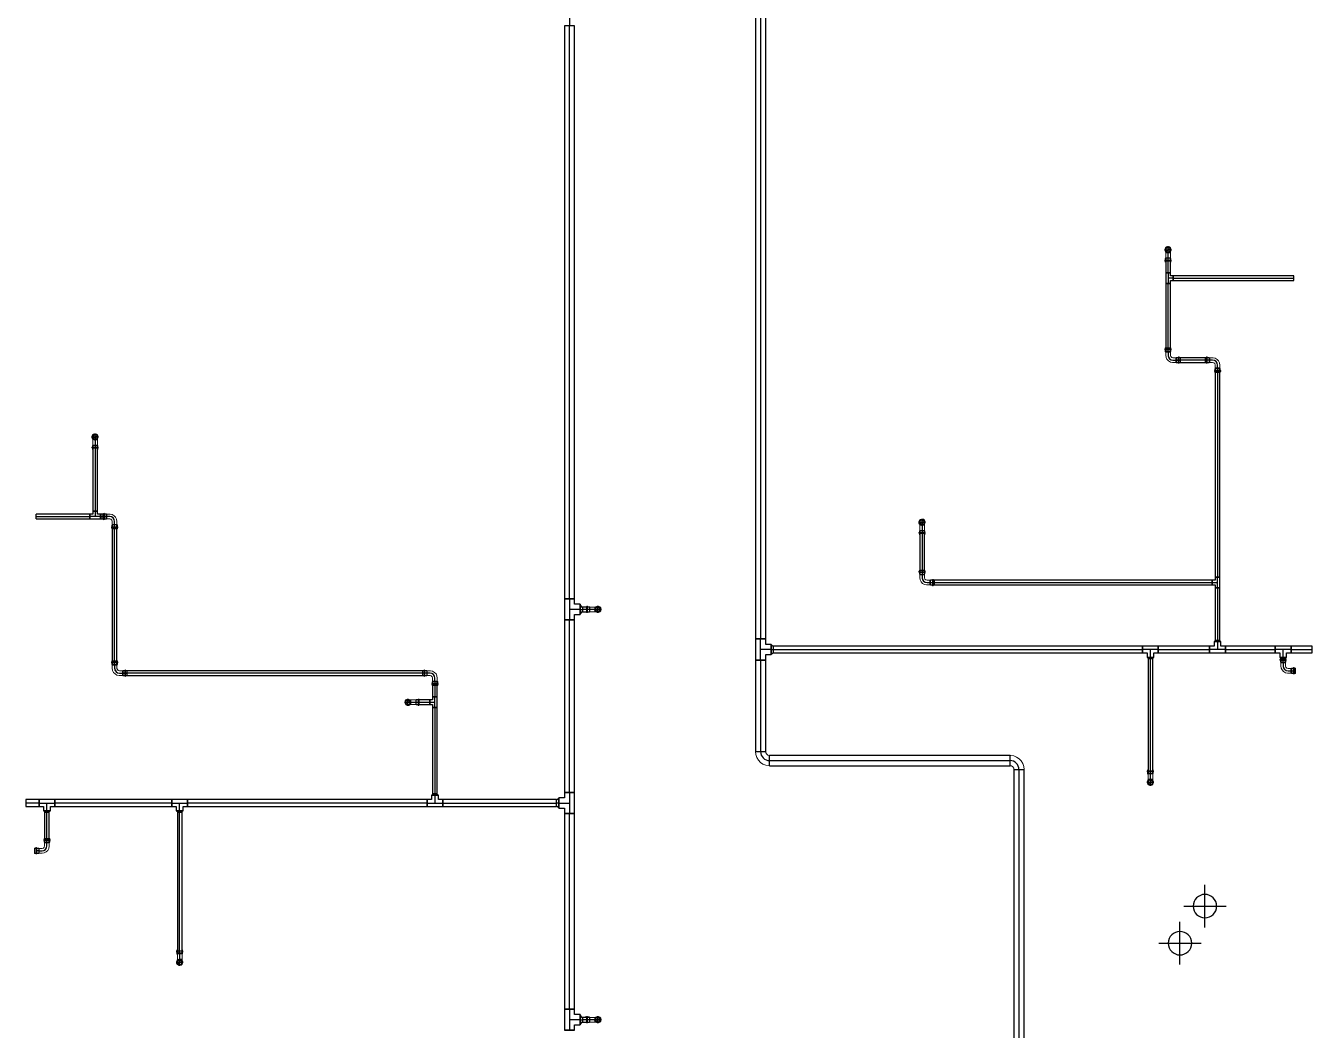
# Model space of a CAD drawing. Header units: inches. Extents: x -3326 to -5, y 8 to 1238.
# Drawn here: x -3222.6 to -2859.1, y 564.8 to 848.8 of the extents above; entities that cross this region are included whole.
import ezdxf

# ---------------------------------------------------------------- set-up
doc = ezdxf.new("R2010")
doc.units = ezdxf.units.IN
doc.header["$MEASUREMENT"] = 0
doc.layers.add('P-PIPE', color=3, linetype='Continuous', lineweight=9)
doc.layers.add('X - REF - FP', color=7, linetype='Continuous', true_color=0xb90000)

# ---------------------------------------------------------------- blocks, each defined once
blk = doc.blocks.new('Victaulic-VicPress316-Elbow 90-45deg Style P568_P571 - Standard-V1-THIRD LEVEL')
at = {"layer": 'P-PIPE'}
for p, q in [((-3.18, 0.77), (-3.52, 0.77)), ((-3.52, 0.77), (-3.52, -0.77)), ((-3.52, -0.77), (-3.52, 0.77)), ((-2.22, 0.66), (-3.52, 0.66)), ((-3.52, -0.66), (-3.52, 0.66)), ((-3.52, 0.66), (-3.52, -0.66)), ((-3.18, -0.77), (-3.18, 0.77)), ((-3.18, 0.77), (-3.18, -0.77)), ((-2.44, 0.77), (-2.89, 0.77)), ((-2.89, -0.77), (-2.89, 0.77)), ((-2.89, 0.77), (-2.89, -0.77)), ((-1.39, 0.66), (-2.33, 0.66)), ((-2.33, 0), (-2.33, 0.66)), ((-2.33, 0.66), (-2.33, 0)), ((-2.22, -0.66), (-2.22, 0.66)), ((-2.22, 0.66), (-2.22, -0.66)), ((-0.77, 3.52), (-0.77, 3.18)), ((0.77, 3.52), (-0.77, 3.52)), ((-0.77, 3.52), (0.77, 3.52)), ((-0.77, 3.18), (0.77, 3.18)), ((0.77, 3.18), (-0.77, 3.18)), ((-0.77, 2.89), (-0.77, 2.44)), ((-0.77, 2.89), (0.77, 2.89)), ((0.77, 2.89), (-0.77, 2.89)), ((-0.66, 3.52), (-0.66, 2.22)), ((-0.66, 3.52), (0.66, 3.52)), ((0.66, 3.52), (-0.66, 3.52)), ((-0.66, 2.33), (-0.66, 1.39)), ((0, 2.33), (-0.66, 2.33)), ((-0.66, 2.33), (0, 2.33)), ((-0.66, 2.22), (0.66, 2.22)), ((0.66, 2.22), (-0.66, 2.22)), ((0, 2.33), (0.66, 2.33)), ((0.66, 2.33), (0, 2.33)), ((0, 1.39), (0, 2.33)), ((0.66, 2.22), (0.66, 3.52)), ((0.66, 1.39), (0.66, 2.33)), ((0.77, 3.18), (0.77, 3.52)), ((0.77, 2.44), (0.77, 2.89)), ((-3.52, -0.66), (-2.22, -0.66)), ((-3.52, -0.77), (-3.18, -0.77)), ((-2.89, -0.77), (-2.44, -0.77)), ((-2.33, 0), (-2.33, -0.66)), ((-2.33, -0.66), (-2.33, 0)), ((-1.39, 0), (-2.33, 0)), ((-2.33, -0.66), (-1.39, -0.66))]:
    blk.add_line(p, q, dxfattribs=at)
at = {"layer": 'P-PIPE', "flags": 128}
for points in [[(-3.18, 0.77), (-3.11, 0.89), (-2.98, 0.9), (-2.89, 0.79), (-2.89, 0.77)], [(-3.18, 0.77), (-3.18, 0.67), (-3.18, 0.42), (-3.18, 0.07), (-3.18, -0.3), (-3.18, -0.6), (-3.18, -0.75), (-3.18, -0.77)], [(-3.18, -0.77), (-3.18, -0.67), (-3.18, -0.42), (-3.18, -0.07), (-3.18, 0.3), (-3.18, 0.6), (-3.18, 0.75), (-3.18, 0.77)], [(-2.89, -0.77), (-2.89, -0.67), (-2.89, -0.42), (-2.89, -0.07), (-2.89, 0.3), (-2.89, 0.6), (-2.89, 0.75), (-2.89, 0.77)], [(-2.89, 0.77), (-2.89, 0.67), (-2.89, 0.42), (-2.89, 0.07), (-2.89, -0.3), (-2.89, -0.6), (-2.89, -0.75), (-2.89, -0.77)], [(-2.44, 0.77), (-2.24, 0.68), (-2.22, 0.66)], [(-0.66, 1.39), (-0.75, 1.04), (-1, 0.77), (-1.35, 0.66), (-1.39, 0.66)], [(-1.39, -0.66), (-0.78, -0.56), (-0.23, -0.29), (0.22, 0.13), (0.53, 0.67), (0.65, 1.27), (0.66, 1.39)], [(-0.77, 2.89), (-0.89, 2.96), (-0.9, 3.1), (-0.79, 3.18), (-0.77, 3.18)], [(0.77, 3.18), (0.67, 3.18), (0.42, 3.18), (0.07, 3.18), (-0.3, 3.18), (-0.6, 3.18), (-0.75, 3.18), (-0.77, 3.18)], [(-0.77, 3.18), (-0.67, 3.18), (-0.42, 3.18), (-0.07, 3.18), (0.3, 3.18), (0.6, 3.18), (0.75, 3.18), (0.77, 3.18)], [(-0.77, 2.89), (-0.67, 2.89), (-0.42, 2.89), (-0.07, 2.89), (0.3, 2.89), (0.6, 2.89), (0.75, 2.89), (0.77, 2.89)], [(0.77, 2.89), (0.67, 2.89), (0.42, 2.89), (0.07, 2.89), (-0.3, 2.89), (-0.6, 2.89), (-0.75, 2.89), (-0.77, 2.89)], [(-0.66, 2.22), (-0.77, 2.41), (-0.77, 2.44)], [(0.77, 2.44), (0.68, 2.24), (0.66, 2.22)], [(0.77, 3.18), (0.89, 3.11), (0.9, 2.98), (0.79, 2.89), (0.77, 2.89)], [(-2.89, -0.77), (-2.96, -0.89), (-3.1, -0.9), (-3.18, -0.79), (-3.18, -0.77)], [(-2.22, -0.66), (-2.41, -0.77), (-2.44, -0.77)]]:
    blk.add_lwpolyline(points, dxfattribs=at)
at = {"layer": 'P-PIPE'}
blk.add_arc((-1.39, 1.39), 1.39, 270, 0, dxfattribs=at)
blk = doc.blocks.new('Victaulic-VicPress316-Elbow 90-45deg Style P568_P571 - Standard-523083-THIRD LEVEL')
at = {"layer": 'P-PIPE'}
for p, q in [((-3178.39, 1232.42), (-3178.39, 1231.96)), ((-3178.28, 1233.46), (-3178.28, 1232.52)), ((-3178.28, 1232.63), (-3178.28, 1231.33)), ((-3178.28, 1232.52), (-3177.63, 1232.52)), ((-3177.63, 1232.52), (-3178.28, 1232.52)), ((-3177.63, 1234.85), (-3177.63, 1234.85)), ((-3177.63, 1233.46), (-3177.63, 1234.85)), ((-3177.63, 1233.46), (-3177.63, 1232.52)), ((-3177.63, 1232.63), (-3177.63, 1232.63)), ((-3177.63, 1232.63), (-3177.63, 1232.63)), ((-3177.63, 1232.52), (-3176.97, 1232.52)), ((-3176.97, 1232.52), (-3177.63, 1232.52)), ((-3176.97, 1232.52), (-3176.97, 1233.46)), ((-3176.97, 1231.33), (-3176.97, 1232.63)), ((-3176.86, 1231.96), (-3176.86, 1232.42)), ((-3178.39, 1231.67), (-3178.39, 1231.33)), ((-3177.63, 1231.96), (-3177.63, 1231.96)), ((-3177.63, 1231.96), (-3177.63, 1231.96)), ((-3177.63, 1231.67), (-3177.63, 1231.67)), ((-3177.63, 1231.67), (-3177.63, 1231.67)), ((-3177.63, 1231.33), (-3177.63, 1231.33)), ((-3177.63, 1231.33), (-3177.63, 1231.33)), ((-3177.63, 1231.33), (-3177.63, 1231.33)), ((-3177.63, 1231.33), (-3177.63, 1231.33)), ((-3176.86, 1231.33), (-3176.86, 1231.67))]:
    blk.add_line(p, q, dxfattribs=at)
at = {"layer": 'P-PIPE', "flags": 128}
for points in [[(-3177.63, 1235.77), (-3178.02, 1235.67), (-3178.34, 1235.42), (-3178.52, 1235.05), (-3178.51, 1234.64), (-3178.32, 1234.27), (-3178, 1234.02), (-3177.63, 1233.94)], [(-3177.63, 1235.62), (-3177.99, 1235.53), (-3178.27, 1235.28), (-3178.39, 1234.92), (-3178.33, 1234.55), (-3178.1, 1234.25), (-3177.76, 1234.1), (-3177.63, 1234.09)], [(-3178.39, 1232.42), (-3178.3, 1232.62), (-3178.28, 1232.63)], [(-3178.28, 1234.85), (-3178.28, 1234.76), (-3178.28, 1234.5), (-3178.28, 1234.09), (-3178.28, 1233.61), (-3178.28, 1233.46)], [(-3177.63, 1233.94), (-3177.23, 1234.04), (-3176.91, 1234.29), (-3176.73, 1234.66), (-3176.74, 1235.07), (-3176.93, 1235.44), (-3177.25, 1235.69), (-3177.63, 1235.77)], [(-3177.63, 1234.09), (-3177.26, 1234.18), (-3176.98, 1234.43), (-3176.86, 1234.79), (-3176.92, 1235.16), (-3177.15, 1235.46), (-3177.49, 1235.61), (-3177.63, 1235.62)], [(-3176.97, 1233.46), (-3176.97, 1233.96), (-3176.97, 1234.39), (-3176.97, 1234.7), (-3176.97, 1234.85), (-3176.97, 1234.85)], [(-3176.97, 1232.63), (-3176.86, 1232.44), (-3176.86, 1232.42)], [(-3178.39, 1231.67), (-3178.51, 1231.74), (-3178.52, 1231.88), (-3178.41, 1231.96), (-3178.39, 1231.96)], [(-3178.39, 1231.96), (-3178.3, 1231.96), (-3178.05, 1231.96), (-3177.69, 1231.96), (-3177.63, 1231.96)], [(-3177.63, 1231.96), (-3177.99, 1231.96), (-3178.27, 1231.96), (-3178.39, 1231.96), (-3178.39, 1231.96)], [(-3178.39, 1231.67), (-3178.3, 1231.67), (-3178.05, 1231.67), (-3177.69, 1231.67), (-3177.63, 1231.67)], [(-3177.63, 1231.67), (-3177.99, 1231.67), (-3178.27, 1231.67), (-3178.39, 1231.67), (-3178.39, 1231.67)], [(-3176.86, 1231.96), (-3176.95, 1231.96), (-3177.2, 1231.96), (-3177.56, 1231.96), (-3177.63, 1231.96)], [(-3177.63, 1231.96), (-3177.26, 1231.96), (-3176.98, 1231.96), (-3176.86, 1231.96), (-3176.86, 1231.96)], [(-3176.86, 1231.67), (-3176.95, 1231.67), (-3177.2, 1231.67), (-3177.56, 1231.67), (-3177.63, 1231.67)], [(-3177.63, 1231.67), (-3177.26, 1231.67), (-3176.98, 1231.67), (-3176.86, 1231.67), (-3176.86, 1231.67)], [(-3176.86, 1231.96), (-3176.74, 1231.9), (-3176.73, 1231.76), (-3176.84, 1231.67), (-3176.86, 1231.67)]]:
    blk.add_lwpolyline(points, dxfattribs=at)
at = {"layer": 'P-PIPE'}
for radius, start, end in [(0.766, 90, 270), (0.766, 90, 270), (0.766, 90, 270), (0.658, 90, 270), (0.657, 90, 270), (0.658, 90, 180), (0.658, 180, 270), (0.767, 270, 90), (0.767, 270, 90), (0.767, 270, 90), (0.658, 270, 90), (0.658, 270, 90), (0.658, 0, 90), (0.658, 270, 0)]:
    blk.add_arc((-3177.63, 1234.85), radius, start, end, dxfattribs=at)
blk = doc.blocks.new('Victaulic-VicPress316-Elbow 90-45deg Style P568_P571 - Standard-V2-THIRD LEVEL')
at = {"layer": 'P-PIPE'}
for p, q in [((-3203.7, 731.1), (-3203.7, 730.16)), ((-3203.05, 732.49), (-3203.05, 732.49)), ((-3203.05, 732.49), (-3203.05, 731.1)), ((-3203.05, 731.1), (-3203.05, 730.16)), ((-3202.39, 730.16), (-3202.39, 731.1)), ((-3203.81, 730.05), (-3203.81, 729.6)), ((-3203.81, 729.31), (-3203.81, 728.97)), ((-3203.7, 730.27), (-3203.7, 728.97)), ((-3203.05, 730.16), (-3203.7, 730.16)), ((-3203.7, 730.16), (-3203.05, 730.16)), ((-3203.05, 730.27), (-3203.05, 730.27)), ((-3203.05, 730.27), (-3203.05, 730.27)), ((-3202.39, 730.16), (-3203.05, 730.16)), ((-3203.05, 730.16), (-3202.39, 730.16)), ((-3203.05, 729.6), (-3203.05, 729.6)), ((-3203.05, 729.6), (-3203.05, 729.6)), ((-3203.05, 729.31), (-3203.05, 729.31)), ((-3203.05, 729.31), (-3203.05, 729.31)), ((-3203.05, 728.97), (-3203.05, 728.97)), ((-3203.05, 728.97), (-3203.05, 728.97)), ((-3203.05, 728.97), (-3203.05, 728.97)), ((-3203.05, 728.97), (-3203.05, 728.97)), ((-3202.39, 728.97), (-3202.39, 730.27)), ((-3202.28, 729.6), (-3202.28, 730.05)), ((-3202.28, 728.97), (-3202.28, 729.31))]:
    blk.add_line(p, q, dxfattribs=at)
at = {"layer": 'P-PIPE', "flags": 128}
for points in [[(-3203.05, 733.4), (-3203.45, 733.31), (-3203.76, 733.05), (-3203.94, 732.68), (-3203.93, 732.27), (-3203.75, 731.91), (-3203.42, 731.66), (-3203.05, 731.58)], [(-3203.05, 733.26), (-3203.41, 733.16), (-3203.69, 732.91), (-3203.81, 732.56), (-3203.75, 732.19), (-3203.52, 731.89), (-3203.18, 731.74), (-3203.05, 731.72)], [(-3203.7, 732.49), (-3203.7, 732.4), (-3203.7, 732.13), (-3203.7, 731.73), (-3203.7, 731.24), (-3203.7, 731.1)], [(-3203.05, 731.58), (-3202.65, 731.67), (-3202.33, 731.93), (-3202.15, 732.3), (-3202.16, 732.71), (-3202.35, 733.07), (-3202.67, 733.32), (-3203.05, 733.4)], [(-3203.05, 731.72), (-3202.68, 731.82), (-3202.41, 732.07), (-3202.28, 732.42), (-3202.34, 732.79), (-3202.57, 733.09), (-3202.91, 733.24), (-3203.05, 733.26)], [(-3202.39, 731.1), (-3202.39, 731.6), (-3202.39, 732.03), (-3202.39, 732.34), (-3202.39, 732.48), (-3202.39, 732.49)], [(-3203.81, 729.31), (-3203.93, 729.38), (-3203.94, 729.51), (-3203.83, 729.6), (-3203.81, 729.6)], [(-3203.81, 730.05), (-3203.72, 730.25), (-3203.7, 730.27)], [(-3203.81, 729.6), (-3203.72, 729.6), (-3203.47, 729.6), (-3203.11, 729.6), (-3203.05, 729.6)], [(-3203.05, 729.6), (-3203.41, 729.6), (-3203.69, 729.6), (-3203.81, 729.6), (-3203.81, 729.6)], [(-3203.81, 729.31), (-3203.72, 729.31), (-3203.47, 729.31), (-3203.11, 729.31), (-3203.05, 729.31)], [(-3203.05, 729.31), (-3203.41, 729.31), (-3203.69, 729.31), (-3203.81, 729.31), (-3203.81, 729.31)], [(-3202.28, 729.6), (-3202.37, 729.6), (-3202.62, 729.6), (-3202.98, 729.6), (-3203.05, 729.6)], [(-3203.05, 729.6), (-3202.68, 729.6), (-3202.41, 729.6), (-3202.28, 729.6), (-3202.28, 729.6)], [(-3202.28, 729.31), (-3202.37, 729.31), (-3202.62, 729.31), (-3202.98, 729.31), (-3203.05, 729.31)], [(-3203.05, 729.31), (-3202.68, 729.31), (-3202.41, 729.31), (-3202.28, 729.31), (-3202.28, 729.31)], [(-3202.39, 730.27), (-3202.28, 730.08), (-3202.28, 730.05)], [(-3202.28, 729.6), (-3202.16, 729.53), (-3202.15, 729.39), (-3202.26, 729.31), (-3202.28, 729.31)]]:
    blk.add_lwpolyline(points, dxfattribs=at)
at = {"layer": 'P-PIPE'}
for radius, start, end in [(0.767, 90, 270), (0.767, 90, 270), (0.767, 90, 270), (0.658, 90, 270), (0.658, 90, 270), (0.658, 90, 180), (0.658, 180, 270), (0.766, 270, 90), (0.766, 270, 90), (0.766, 270, 90), (0.658, 270, 90), (0.657, 270, 90), (0.658, 0, 90), (0.658, 270, 0)]:
    blk.add_arc((-3203.05, 732.49), radius, start, end, dxfattribs=at)
blk = doc.blocks.new('Elbow - Welded - Generic - Standard-1127339-THIRD LEVEL')
at = {"layer": 'P-PIPE'}
for p, q in [((-2.52, -1.44), (-2.52, 1.44)), ((-2.52, 1.44), (-2.52, -1.44)), ((1.44, 2.52), (-1.44, 2.52)), ((-1.44, 2.52), (1.44, 2.52))]:
    blk.add_line(p, q, dxfattribs=at)
at = {"layer": 'P-PIPE', "flags": 128}
for points in [[(-1.44, 2.52), (-1.53, 2.08), (-1.79, 1.72), (-2.18, 1.49), (-2.52, 1.44)], [(-2.52, -1.44), (-1.67, -1.34), (-0.85, -1.07), (-0.12, -0.62), (0.51, -0.03), (0.99, 0.68), (1.3, 1.48), (1.43, 2.33), (1.44, 2.52)]]:
    blk.add_lwpolyline(points, dxfattribs=at)

msp = doc.modelspace()

# ---------------------------------------------------------------- linework, layer by layer
at = {"layer": 'X - REF - FP'}
for p, q in [((-3016.44, 1028.01), (-3016.44, 675.38)), ((-3015, 1028.01), (-3015, 675.38)), ((-3015, 1028.01), (-3015, 675.38)), ((-3013.56, 675.38), (-3013.56, 1028.01)), ((-3069, 854.73), (-3069, 848.75)), ((-3070.43, 848.75), (-3070.43, 686.73)), ((-3067.56, 848.75), (-3070.43, 848.75)), ((-3069, 686.73), (-3069, 848.75)), ((-3069, 686.73), (-3069, 848.75)), ((-3067.56, 686.73), (-3067.56, 848.75)), ((-2900.88, 785.39), (-2898.88, 785.39)), ((-2899.88, 784.39), (-2899.88, 786.39)), ((-2899.88, 783.99), (-2899.88, 785.39)), ((-2900.54, 783.06), (-2900.54, 778.88)), ((-2899.22, 783.06), (-2900.54, 783.06)), ((-2899.88, 783.06), (-2899.88, 783.99)), ((-2899.88, 778.88), (-2899.88, 783.06)), ((-2899.88, 778.88), (-2899.88, 783.06)), ((-2899.22, 778.88), (-2899.22, 783.06)), ((-2899.22, 778.88), (-2900.54, 778.88)), ((-2900.54, 778.88), (-2900.54, 775.89)), ((-2899.22, 778.88), (-2900.54, 778.88)), ((-2900.54, 778.88), (-2899.22, 778.88)), ((-2899.88, 778.88), (-2899.88, 775.89)), ((-2899.22, 778.04), (-2899.22, 778.88)), ((-2898.38, 778.04), (-2899.22, 778.04)), ((-2864.36, 778.04), (-2898.38, 778.04)), ((-2898.38, 776.73), (-2898.38, 778.04)), ((-2898.38, 778.04), (-2898.38, 776.73)), ((-2898.38, 776.73), (-2898.38, 778.04)), ((-2864.36, 776.73), (-2864.36, 778.04)), ((-2899.22, 775.89), (-2900.54, 775.89)), ((-2900.54, 775.89), (-2899.22, 775.89)), ((-2900.54, 775.89), (-2900.54, 756.54)), ((-2899.22, 775.89), (-2900.54, 775.89)), ((-2898.38, 777.38), (-2899.88, 777.38)), ((-2899.88, 756.54), (-2899.88, 775.89)), ((-2899.88, 756.54), (-2899.88, 775.89)), ((-2899.22, 775.89), (-2899.22, 776.73)), ((-2899.22, 776.73), (-2898.38, 776.73)), ((-2899.22, 756.54), (-2899.22, 775.89)), ((-2898.38, 777.38), (-2864.36, 777.38)), ((-2898.38, 777.38), (-2864.36, 777.38)), ((-2898.38, 776.73), (-2864.36, 776.73)), ((-2899.22, 756.54), (-2900.54, 756.54)), ((-2899.88, 756.54), (-2899.88, 755.6)), ((-2898.49, 754.21), (-2897.55, 754.21)), ((-2898.49, 754.21), (-2896.36, 754.21)), ((-2888.21, 754.87), (-2897.55, 754.87)), ((-2897.55, 754.87), (-2897.55, 753.55)), ((-2888.21, 754.21), (-2897.55, 754.21)), ((-2888.21, 754.21), (-2897.55, 754.21)), ((-2897.55, 753.55), (-2888.21, 753.55)), ((-2887.27, 754.21), (-2889.4, 754.21)), ((-2888.21, 754.87), (-2888.21, 753.55)), ((-2887.27, 754.21), (-2888.21, 754.21)), ((-2885.88, 751.88), (-2885.88, 752.82)), ((-2886.54, 751.88), (-2886.54, 692.82)), ((-2886.54, 751.88), (-2885.22, 751.88)), ((-2885.88, 751.88), (-2885.88, 692.82)), ((-2885.88, 751.88), (-2885.88, 692.82)), ((-2885.22, 692.82), (-2885.22, 751.88)), ((-3204.05, 732.49), (-3202.05, 732.49)), ((-3203.05, 731.49), (-3203.05, 733.49)), ((-3203.05, 732.49), (-3203.05, 731.1)), ((-3203.05, 731.1), (-3203.05, 730.16)), ((-3203.05, 731.1), (-3203.05, 728.97)), ((-3203.7, 730.16), (-3203.7, 711.5)), ((-3203.7, 730.16), (-3202.39, 730.16)), ((-3203.05, 730.16), (-3203.05, 711.5)), ((-3203.05, 730.16), (-3203.05, 711.5)), ((-3202.39, 711.5), (-3202.39, 730.16)), ((-3204.54, 710.66), (-3219.64, 710.66)), ((-3219.64, 709.34), (-3219.64, 710.66)), ((-3219.64, 710), (-3204.54, 710)), ((-3219.64, 710), (-3204.54, 710)), ((-3219.64, 709.34), (-3204.54, 709.34)), ((-3203.7, 710.66), (-3204.54, 710.66)), ((-3204.54, 710.66), (-3204.54, 709.34)), ((-3204.54, 709.34), (-3204.54, 710.66)), ((-3204.54, 709.34), (-3204.54, 710.66)), ((-3201.55, 710), (-3204.54, 710)), ((-3204.54, 709.34), (-3201.55, 709.34)), ((-3203.7, 711.5), (-3202.39, 711.5)), ((-3203.7, 711.5), (-3203.7, 710.66)), ((-3202.39, 711.5), (-3203.7, 711.5)), ((-3203.7, 711.5), (-3202.39, 711.5)), ((-3203.05, 711.5), (-3203.05, 710)), ((-3202.39, 710.66), (-3202.39, 711.5)), ((-3201.55, 710.66), (-3202.39, 710.66)), ((-3201.55, 710.66), (-3201.55, 709.34)), ((-3201.55, 709.34), (-3201.55, 710.66)), ((-3199.85, 710.66), (-3201.55, 710.66)), ((-3201.55, 709.34), (-3201.55, 710.66)), ((-3201.55, 710), (-3199.85, 710)), ((-3201.55, 710), (-3199.85, 710)), ((-3201.55, 709.34), (-3199.85, 709.34)), ((-3198.91, 710), (-3201.04, 710)), ((-3199.85, 709.34), (-3199.85, 710.66)), ((-3198.91, 710), (-3199.85, 710)), ((-2969.36, 707.38), (-2969.36, 709.38)), ((-3198.18, 707.67), (-3198.18, 668.04)), ((-3196.86, 707.67), (-3198.18, 707.67)), ((-3197.52, 707.67), (-3197.52, 708.61)), ((-3197.52, 668.04), (-3197.52, 707.67)), ((-3197.52, 668.04), (-3197.52, 707.67)), ((-3196.86, 668.04), (-3196.86, 707.67)), ((-2970.36, 708.38), (-2968.36, 708.38)), ((-2970.02, 706.06), (-2970.02, 693.65)), ((-2970.02, 706.06), (-2968.71, 706.06)), ((-2969.36, 708.38), (-2969.36, 706.99)), ((-2969.36, 706.99), (-2969.36, 706.06)), ((-2969.36, 706.99), (-2969.36, 704.86)), ((-2969.36, 706.06), (-2969.36, 693.65)), ((-2969.36, 706.06), (-2969.36, 693.65)), ((-2968.71, 693.65), (-2968.71, 706.06)), ((-2970.02, 693.65), (-2968.71, 693.65)), ((-2969.36, 693.65), (-2969.36, 692.71)), ((-2967.97, 691.32), (-2967.03, 691.32)), ((-2967.97, 691.32), (-2965.84, 691.32)), ((-2887.38, 691.98), (-2967.03, 691.98)), ((-2967.03, 690.66), (-2967.03, 691.98)), ((-2967.03, 691.32), (-2887.38, 691.32)), ((-2967.03, 691.32), (-2887.38, 691.32)), ((-2887.38, 690.66), (-2887.38, 691.98)), ((-2886.54, 691.98), (-2887.38, 691.98)), ((-2887.38, 690.66), (-2887.38, 691.98)), ((-2887.38, 691.98), (-2887.38, 690.66)), ((-2887.38, 691.32), (-2885.88, 691.32)), ((-2886.54, 692.82), (-2886.54, 691.98)), ((-2886.54, 692.82), (-2885.22, 692.82)), ((-2885.22, 692.82), (-2886.54, 692.82)), ((-2886.54, 692.82), (-2885.22, 692.82)), ((-2885.88, 689.82), (-2885.88, 692.82)), ((-2885.22, 689.82), (-2885.22, 692.82)), ((-2967.03, 690.66), (-2887.38, 690.66)), ((-2887.38, 690.66), (-2886.54, 690.66)), ((-2886.54, 690.66), (-2886.54, 689.82)), ((-2886.54, 689.82), (-2886.54, 675.04)), ((-2886.54, 689.82), (-2885.22, 689.82)), ((-2886.54, 689.82), (-2885.22, 689.82)), ((-2885.22, 689.82), (-2886.54, 689.82)), ((-2885.88, 689.82), (-2885.88, 675.04)), ((-2885.88, 689.82), (-2885.88, 675.04)), ((-2885.22, 675.04), (-2885.22, 689.82)), ((-3067.56, 686.73), (-3070.43, 686.73)), ((-3070.43, 686.73), (-3070.43, 680.75)), ((-3067.56, 686.73), (-3070.43, 686.73)), ((-3070.43, 686.73), (-3067.56, 686.73)), ((-3069, 686.73), (-3069, 680.75)), ((-3066.01, 683.74), (-3069, 683.74)), ((-3067.56, 685.18), (-3067.56, 686.73)), ((-3066.01, 685.18), (-3067.56, 685.18)), ((-3066.01, 685.18), (-3066.01, 682.31)), ((-3066.01, 682.31), (-3066.01, 685.18)), ((-3065.35, 684.31), (-3066.01, 685.06)), ((-3066.01, 683.74), (-3065.35, 683.74)), ((-3063.33, 684.4), (-3065.35, 684.4)), ((-3065.35, 684.4), (-3065.35, 683.09)), ((-3063.33, 683.74), (-3065.35, 683.74)), ((-3063.33, 683.74), (-3065.35, 683.74)), ((-3062.39, 683.74), (-3064.52, 683.74)), ((-3063.33, 684.4), (-3063.33, 683.09)), ((-3062.39, 683.74), (-3063.33, 683.74)), ((-3061, 683.74), (-3062.39, 683.74)), ((-3062, 683.74), (-3060, 683.74)), ((-3061, 682.74), (-3061, 684.74)), ((-3067.56, 680.75), (-3070.43, 680.75)), ((-3070.43, 680.75), (-3067.56, 680.75)), ((-3070.43, 680.75), (-3070.43, 631.99)), ((-3067.56, 680.75), (-3070.43, 680.75)), ((-3069, 631.99), (-3069, 680.75)), ((-3069, 631.99), (-3069, 680.75)), ((-3067.56, 680.75), (-3067.56, 682.31)), ((-3067.56, 682.31), (-3066.01, 682.31)), ((-3067.56, 631.99), (-3067.56, 680.75)), ((-3066.01, 682.43), (-3065.35, 683.18)), ((-3065.35, 683.09), (-3063.33, 683.09)), ((-3016.44, 675.38), (-3016.44, 669.39)), ((-3013.56, 675.38), (-3016.44, 675.38)), ((-3016.44, 675.38), (-3013.56, 675.38)), ((-3016.44, 675.38), (-3013.56, 675.38)), ((-3015, 669.39), (-3015, 675.38)), ((-3013.56, 673.82), (-3013.56, 675.38)), ((-3012.01, 673.82), (-3013.56, 673.82)), ((-3012.01, 670.95), (-3012.01, 673.82)), ((-3012.01, 673.82), (-3012.01, 670.95)), ((-3011.35, 673.2), (-3012.01, 673.7)), ((-2907.11, 673.33), (-3011.35, 673.33)), ((-3011.35, 671.43), (-3011.35, 673.33)), ((-2902.62, 673.34), (-2907.11, 673.34)), ((-2907.11, 671.43), (-2907.11, 673.34)), ((-2907.11, 673.34), (-2907.11, 671.43)), ((-2907.11, 671.43), (-2907.11, 673.33)), ((-2902.62, 671.43), (-2902.62, 673.34)), ((-2902.62, 673.34), (-2902.62, 671.43)), ((-2888.12, 673.33), (-2902.62, 673.33)), ((-2902.62, 671.43), (-2902.62, 673.33)), ((-2886.83, 673.34), (-2888.12, 673.34)), ((-2888.12, 673.34), (-2888.12, 671.43)), ((-2888.12, 671.43), (-2888.12, 673.34)), ((-2888.12, 671.43), (-2888.12, 673.33)), ((-2886.83, 674.63), (-2886.83, 673.34)), ((-2884.93, 674.63), (-2886.83, 674.63)), ((-2886.83, 674.63), (-2884.93, 674.63)), ((-2886.44, 675.04), (-2886.69, 674.63)), ((-2886.54, 675.04), (-2885.22, 675.04)), ((-2885.88, 674.63), (-2885.88, 675.04)), ((-2885.88, 674.63), (-2885.88, 672.38)), ((-2885.07, 674.63), (-2885.32, 675.04)), ((-2884.93, 673.34), (-2884.93, 674.63)), ((-2883.64, 673.34), (-2884.93, 673.34)), ((-2869.61, 673.33), (-2883.64, 673.33)), ((-2883.64, 671.43), (-2883.64, 673.33)), ((-2883.64, 673.34), (-2883.64, 671.43)), ((-2883.64, 671.43), (-2883.64, 673.34)), ((-2865.12, 673.34), (-2869.61, 673.34)), ((-2869.61, 671.43), (-2869.61, 673.34)), ((-2869.61, 673.34), (-2869.61, 671.43)), ((-2869.61, 671.43), (-2869.61, 673.33)), ((-2865.12, 671.43), (-2865.12, 673.34)), ((-2865.12, 673.34), (-2865.12, 671.43)), ((-2859.12, 673.33), (-2865.12, 673.33)), ((-2865.12, 671.43), (-2865.12, 673.33)), ((-2859.12, 671.43), (-2859.12, 673.33)), ((-3013.56, 669.39), (-3016.44, 669.39)), ((-3016.44, 669.39), (-3013.56, 669.39)), ((-3016.44, 669.39), (-3016.44, 643.52)), ((-3016.44, 669.39), (-3013.56, 669.39)), ((-3012.01, 672.38), (-3015, 672.38)), ((-3015, 669.39), (-3015, 643.52)), ((-3015, 669.39), (-3015, 643.52)), ((-3013.56, 669.39), (-3013.56, 670.95)), ((-3013.56, 670.95), (-3012.01, 670.95)), ((-3013.56, 643.52), (-3013.56, 669.39)), ((-3012.01, 672.38), (-3011.35, 672.38)), ((-3012.01, 671.07), (-3011.35, 671.57)), ((-3011.35, 672.38), (-2907.11, 672.38)), ((-3011.35, 672.38), (-2907.11, 672.38)), ((-3011.35, 671.43), (-2907.11, 671.43)), ((-2902.62, 672.38), (-2907.11, 672.38)), ((-2907.11, 671.43), (-2905.81, 671.43)), ((-2905.81, 671.43), (-2905.81, 670.14)), ((-2903.91, 670.14), (-2905.81, 670.14)), ((-2905.81, 670.14), (-2903.91, 670.14)), ((-2905.68, 670.14), (-2905.43, 669.73)), ((-2905.52, 669.73), (-2905.52, 637.21)), ((-2904.21, 669.73), (-2905.52, 669.73)), ((-2904.86, 670.14), (-2904.86, 672.38)), ((-2904.86, 670.14), (-2904.86, 669.73)), ((-2904.86, 637.21), (-2904.86, 669.73)), ((-2904.86, 637.21), (-2904.86, 669.73)), ((-2904.3, 669.73), (-2904.05, 670.14)), ((-2904.21, 637.21), (-2904.21, 669.73)), ((-2903.91, 671.43), (-2902.62, 671.43)), ((-2903.91, 670.14), (-2903.91, 671.43)), ((-2902.62, 672.38), (-2888.12, 672.38)), ((-2902.62, 672.38), (-2888.12, 672.38)), ((-2902.62, 671.43), (-2888.12, 671.43)), ((-2883.64, 672.38), (-2888.12, 672.38)), ((-2888.12, 671.43), (-2883.64, 671.43)), ((-2883.64, 672.38), (-2869.61, 672.38)), ((-2883.64, 672.38), (-2869.61, 672.38)), ((-2883.64, 671.43), (-2869.61, 671.43)), ((-2865.12, 672.38), (-2869.61, 672.38)), ((-2869.61, 671.43), (-2868.31, 671.43)), ((-2868.31, 671.43), (-2868.31, 670.14)), ((-2866.41, 670.14), (-2868.31, 670.14)), ((-2868.31, 670.14), (-2866.41, 670.14)), ((-2868.18, 670.14), (-2867.93, 669.73)), ((-2868.02, 669.73), (-2868.02, 668.71)), ((-2866.71, 669.73), (-2868.02, 669.73)), ((-2867.36, 670.14), (-2867.36, 672.38)), ((-2867.36, 670.14), (-2867.36, 669.73)), ((-2867.36, 668.71), (-2867.36, 669.73)), ((-2867.36, 668.71), (-2867.36, 669.73)), ((-2866.8, 669.73), (-2866.55, 670.14)), ((-2866.71, 668.71), (-2866.71, 669.73)), ((-2866.41, 671.43), (-2865.12, 671.43)), ((-2866.41, 670.14), (-2866.41, 671.43)), ((-2865.12, 672.38), (-2859.12, 672.38)), ((-2865.12, 672.38), (-2859.12, 672.38)), ((-2865.12, 671.43), (-2859.12, 671.43)), ((-3196.86, 668.04), (-3198.18, 668.04)), ((-3197.52, 668.04), (-3197.52, 667.1)), ((-3196.13, 665.71), (-3195.19, 665.71)), ((-3196.13, 665.71), (-3194, 665.71)), ((-3109.33, 666.37), (-3195.19, 666.37)), ((-3195.19, 666.37), (-3195.19, 665.05)), ((-3109.33, 665.71), (-3195.19, 665.71)), ((-3109.33, 665.71), (-3195.19, 665.71)), ((-3108.39, 665.71), (-3110.52, 665.71)), ((-3109.33, 666.37), (-3109.33, 665.05)), ((-3108.39, 665.71), (-3109.33, 665.71)), ((-2866.71, 668.71), (-2868.02, 668.71)), ((-2867.36, 668.71), (-2867.36, 667.78)), ((-2865.97, 666.38), (-2865.03, 666.38)), ((-2865.97, 666.38), (-2863.84, 666.38)), ((-2864.36, 667.04), (-2865.03, 667.04)), ((-2865.03, 665.73), (-2865.03, 667.04)), ((-2865.03, 666.38), (-2864.36, 666.38)), ((-2865.03, 666.38), (-2864.36, 666.38)), ((-2865.03, 665.73), (-2864.36, 665.73)), ((-2864.36, 665.73), (-2864.36, 667.04)), ((-3195.19, 665.05), (-3109.33, 665.05)), ((-3107.66, 663.38), (-3107.66, 658.99)), ((-3107.66, 663.38), (-3106.34, 663.38)), ((-3107, 663.38), (-3107, 664.32)), ((-3107, 663.38), (-3107, 658.99)), ((-3107, 663.38), (-3107, 658.99)), ((-3106.34, 658.99), (-3106.34, 663.38)), ((-3114.64, 656.49), (-3114.64, 658.49)), ((-3108.49, 658.15), (-3112.31, 658.15)), ((-3112.31, 656.83), (-3112.31, 658.15)), ((-3108.49, 656.83), (-3108.49, 658.15)), ((-3107.66, 658.15), (-3108.49, 658.15)), ((-3108.49, 656.83), (-3108.49, 658.15)), ((-3108.49, 658.15), (-3108.49, 656.83)), ((-3107.66, 658.99), (-3107.66, 658.15)), ((-3107.66, 658.99), (-3106.34, 658.99)), ((-3106.34, 658.99), (-3107.66, 658.99)), ((-3107.66, 658.99), (-3106.34, 658.99)), ((-3107, 655.99), (-3107, 658.99)), ((-3106.34, 655.99), (-3106.34, 658.99)), ((-3115.64, 657.49), (-3113.64, 657.49)), ((-3114.64, 657.49), (-3113.24, 657.49)), ((-3113.24, 657.49), (-3112.31, 657.49)), ((-3113.24, 657.49), (-3111.12, 657.49)), ((-3112.31, 657.49), (-3108.49, 657.49)), ((-3112.31, 657.49), (-3108.49, 657.49)), ((-3112.31, 656.83), (-3108.49, 656.83)), ((-3108.49, 657.49), (-3107, 657.49)), ((-3108.49, 656.83), (-3107.66, 656.83)), ((-3107.66, 656.83), (-3107.66, 655.99)), ((-3107.66, 655.99), (-3107.66, 631.65)), ((-3107.66, 655.99), (-3106.34, 655.99)), ((-3107.66, 655.99), (-3106.34, 655.99)), ((-3106.34, 655.99), (-3107.66, 655.99)), ((-3107, 655.99), (-3107, 631.65)), ((-3107, 655.99), (-3107, 631.65)), ((-3106.34, 631.65), (-3106.34, 655.99)), ((-3016.44, 643.52), (-3013.56, 643.52)), ((-2944.52, 642.44), (-3012.48, 642.44)), ((-3012.48, 639.56), (-3012.48, 642.44)), ((-3012.48, 641), (-2944.52, 641)), ((-3012.48, 641), (-2944.52, 641)), ((-2944.52, 639.56), (-2944.52, 642.44)), ((-3012.48, 639.56), (-2944.52, 639.56)), ((-2943.44, 638.48), (-2943.44, 562.14)), ((-2943.44, 638.48), (-2940.56, 638.48)), ((-2942, 638.48), (-2942, 562.14)), ((-2942, 638.48), (-2942, 562.14)), ((-2940.56, 562.14), (-2940.56, 638.48)), ((-2904.21, 637.21), (-2905.52, 637.21)), ((-2904.86, 636.28), (-2904.86, 638.4)), ((-2904.86, 636.28), (-2904.86, 637.21)), ((-2904.86, 634.88), (-2904.86, 636.28)), ((-2905.86, 634.88), (-2903.86, 634.88)), ((-2904.86, 633.88), (-2904.86, 635.88)), ((-3218.88, 629.95), (-3222.64, 629.95)), ((-3222.64, 629.95), (-3222.64, 628.05)), ((-3218.88, 629), (-3222.64, 629)), ((-3218.88, 629), (-3222.64, 629)), ((-3218.88, 629.95), (-3218.88, 628.05)), ((-3214.39, 629.95), (-3218.88, 629.95)), ((-3218.88, 628.05), (-3218.88, 629.95)), ((-3218.88, 629.95), (-3218.88, 628.05)), ((-3218.88, 629), (-3214.39, 629)), ((-3216.64, 626.76), (-3216.64, 629)), ((-3214.39, 628.05), (-3214.39, 629.95)), ((-3214.39, 629.95), (-3214.39, 628.05)), ((-3181.38, 629.95), (-3214.39, 629.95)), ((-3214.39, 629.95), (-3214.39, 628.05)), ((-3181.38, 629), (-3214.39, 629)), ((-3181.38, 629), (-3214.39, 629)), ((-3176.89, 629.95), (-3181.38, 629.95)), ((-3181.38, 628.05), (-3181.38, 629.95)), ((-3181.38, 629.95), (-3181.38, 628.05)), ((-3181.38, 629.95), (-3181.38, 628.05)), ((-3181.38, 629), (-3176.89, 629)), ((-3179.14, 626.76), (-3179.14, 629)), ((-3176.89, 628.05), (-3176.89, 629.95)), ((-3176.89, 629.95), (-3176.89, 628.05)), ((-3109.24, 629.95), (-3176.89, 629.95)), ((-3176.89, 629.95), (-3176.89, 628.05)), ((-3109.24, 629), (-3176.89, 629)), ((-3109.24, 629), (-3176.89, 629)), ((-3107.95, 629.95), (-3109.24, 629.95)), ((-3109.24, 629.95), (-3109.24, 628.05)), ((-3109.24, 628.05), (-3109.24, 629.95)), ((-3109.24, 629.95), (-3109.24, 628.05)), ((-3109.24, 629), (-3104.75, 629)), ((-3107.95, 631.24), (-3107.95, 629.95)), ((-3107.95, 631.24), (-3106.05, 631.24)), ((-3106.05, 631.24), (-3107.95, 631.24)), ((-3107.56, 631.65), (-3107.81, 631.24)), ((-3107.66, 631.65), (-3106.34, 631.65)), ((-3107, 631.24), (-3107, 631.65)), ((-3107, 631.24), (-3107, 629)), ((-3106.19, 631.24), (-3106.44, 631.65)), ((-3106.05, 629.95), (-3106.05, 631.24)), ((-3104.75, 629.95), (-3106.05, 629.95)), ((-3072.65, 629.95), (-3104.75, 629.95)), ((-3104.75, 628.05), (-3104.75, 629.95)), ((-3104.75, 629.95), (-3104.75, 628.05)), ((-3104.75, 628.05), (-3104.75, 629.95)), ((-3104.75, 629), (-3072.65, 629)), ((-3104.75, 629), (-3072.65, 629)), ((-3071.99, 630.31), (-3072.65, 629.81)), ((-3072.65, 628.05), (-3072.65, 629.95)), ((-3071.99, 629), (-3072.65, 629)), ((-3070.43, 630.44), (-3071.99, 630.44)), ((-3071.99, 630.44), (-3071.99, 627.56)), ((-3071.99, 627.56), (-3071.99, 630.44)), ((-3071.99, 629), (-3069, 629)), ((-3070.43, 631.99), (-3070.43, 630.44)), ((-3070.43, 631.99), (-3067.56, 631.99)), ((-3067.56, 631.99), (-3070.43, 631.99)), ((-3067.56, 631.99), (-3070.43, 631.99)), ((-3069, 631.99), (-3069, 626.01)), ((-3067.56, 626.01), (-3067.56, 631.99)), ((-3222.64, 628.05), (-3218.88, 628.05)), ((-3218.88, 628.05), (-3217.59, 628.05)), ((-3217.59, 628.05), (-3217.59, 626.76)), ((-3217.59, 626.76), (-3215.68, 626.76)), ((-3215.68, 626.76), (-3217.59, 626.76)), ((-3217.45, 626.76), (-3217.2, 626.35)), ((-3217.29, 626.35), (-3217.29, 617.82)), ((-3215.98, 626.35), (-3217.29, 626.35)), ((-3216.64, 626.76), (-3216.64, 626.35)), ((-3216.64, 617.82), (-3216.64, 626.35)), ((-3216.64, 617.82), (-3216.64, 626.35)), ((-3216.07, 626.35), (-3215.82, 626.76)), ((-3215.98, 617.82), (-3215.98, 626.35)), ((-3215.68, 628.05), (-3214.39, 628.05)), ((-3215.68, 626.76), (-3215.68, 628.05)), ((-3214.39, 628.05), (-3181.38, 628.05)), ((-3181.38, 628.05), (-3180.09, 628.05)), ((-3180.09, 628.05), (-3180.09, 626.76)), ((-3180.09, 626.76), (-3178.18, 626.76)), ((-3178.18, 626.76), (-3180.09, 626.76)), ((-3179.95, 626.76), (-3179.7, 626.35)), ((-3179.79, 626.35), (-3179.79, 586.32)), ((-3178.48, 626.35), (-3179.79, 626.35)), ((-3179.14, 626.76), (-3179.14, 626.35)), ((-3179.14, 586.32), (-3179.14, 626.35)), ((-3179.14, 586.32), (-3179.14, 626.35)), ((-3178.57, 626.35), (-3178.32, 626.76)), ((-3178.48, 586.32), (-3178.48, 626.35)), ((-3178.18, 628.05), (-3176.89, 628.05)), ((-3178.18, 626.76), (-3178.18, 628.05)), ((-3176.89, 628.05), (-3109.24, 628.05)), ((-3109.24, 628.05), (-3104.75, 628.05)), ((-3104.75, 628.05), (-3072.65, 628.05)), ((-3072.65, 628.19), (-3071.99, 627.69)), ((-3071.99, 627.56), (-3070.43, 627.56)), ((-3070.43, 627.56), (-3070.43, 626.01)), ((-3070.43, 626.01), (-3067.56, 626.01)), ((-3067.56, 626.01), (-3070.43, 626.01)), ((-3070.43, 626.01), (-3070.43, 570.73)), ((-3067.56, 626.01), (-3070.43, 626.01)), ((-3069, 570.73), (-3069, 626.01)), ((-3069, 570.73), (-3069, 626.01)), ((-3067.56, 570.73), (-3067.56, 626.01)), ((-3216.64, 616.88), (-3216.64, 619.01)), ((-3218.97, 616.15), (-3219.64, 616.15)), ((-3219.64, 616.15), (-3219.64, 614.83)), ((-3218.97, 615.49), (-3219.64, 615.49)), ((-3218.97, 615.49), (-3219.64, 615.49)), ((-3219.64, 614.83), (-3218.97, 614.83)), ((-3218.97, 616.15), (-3218.97, 614.83)), ((-3218.97, 615.49), (-3218.03, 615.49)), ((-3215.98, 617.82), (-3217.29, 617.82)), ((-3216.64, 616.88), (-3216.64, 617.82)), ((-2889.45, 593.85), (-2889.45, 605.85)), ((-2895.45, 599.85), (-2883.45, 599.85)), ((-2896.5, 583.37), (-2896.5, 595.37)), ((-2902.5, 589.37), (-2890.5, 589.37)), ((-3178.48, 586.32), (-3179.79, 586.32)), ((-3179.14, 586.32), (-3179.14, 585.38)), ((-3179.14, 585.38), (-3179.14, 583.99)), ((-3180.14, 583.99), (-3178.14, 583.99)), ((-3179.14, 582.99), (-3179.14, 584.99)), ((-3067.56, 570.73), (-3070.43, 570.73)), ((-3070.43, 570.73), (-3070.43, 564.75)), ((-3067.56, 570.73), (-3070.43, 570.73)), ((-3070.43, 570.73), (-3067.56, 570.73)), ((-3069, 570.73), (-3069, 564.75)), ((-3067.56, 569.18), (-3067.56, 570.73)), ((-3066.01, 567.74), (-3069, 567.74)), ((-3066.01, 569.18), (-3067.56, 569.18)), ((-3066.01, 569.18), (-3066.01, 566.31)), ((-3066.01, 566.31), (-3066.01, 569.18)), ((-3065.35, 568.31), (-3066.01, 569.06)), ((-3066.01, 567.74), (-3065.35, 567.74)), ((-3066.01, 566.43), (-3065.35, 567.18)), ((-3063.33, 568.4), (-3065.35, 568.4)), ((-3065.35, 568.4), (-3065.35, 567.09)), ((-3063.33, 567.74), (-3065.35, 567.74)), ((-3063.33, 567.74), (-3065.35, 567.74)), ((-3065.35, 567.09), (-3063.33, 567.09)), ((-3062.39, 567.74), (-3064.52, 567.74)), ((-3063.33, 568.4), (-3063.33, 567.09)), ((-3062.39, 567.74), (-3063.33, 567.74)), ((-3061, 567.74), (-3062.39, 567.74)), ((-3062, 567.74), (-3060, 567.74)), ((-3061, 566.74), (-3061, 568.74)), ((-3067.56, 564.75), (-3070.43, 564.75)), ((-3070.43, 564.75), (-3067.56, 564.75)), ((-3067.56, 564.75), (-3067.56, 566.31)), ((-3067.56, 566.31), (-3066.01, 566.31))]:
    msp.add_line(p, q, dxfattribs=at)
for centre, radius, start, end in [((-2899.88, 785.39), 0.657, 0, 180), ((-2899.88, 785.39), 0.657, 180, 0), ((-2899.88, 785.06), 0.329, 90, 270), ((-2899.88, 785.71), 0.329, 270, 90), ((-2898.49, 755.6), 1.39, 180, 270), ((-2887.27, 752.82), 1.39, 0, 90), ((-3203.05, 732.49), 0.658, 0, 180), ((-3203.05, 732.49), 0.658, 180, 0), ((-3203.05, 732.16), 0.329, 90, 270), ((-3203.05, 732.82), 0.329, 270, 90), ((-3198.91, 708.61), 1.39, 0, 90), ((-2969.36, 708.38), 0.657, 0, 180), ((-2969.36, 708.71), 0.329, 270, 90), ((-2969.36, 708.38), 0.658, 180, 0), ((-2969.36, 708.06), 0.329, 90, 270), ((-2967.97, 692.71), 1.39, 180, 270), ((-3061, 683.74), 0.658, 0, 180), ((-3061, 683.74), 0.657, 180, 0), ((-3061, 683.41), 0.329, 90, 270), ((-3061, 684.07), 0.329, 270, 90), ((-3196.13, 667.1), 1.39, 180, 270), ((-3108.39, 664.32), 1.39, 0, 90), ((-2865.97, 667.78), 1.39, 180, 270), ((-3114.64, 657.49), 0.658, 0, 180), ((-3114.64, 657.82), 0.329, 270, 90), ((-3114.64, 657.49), 0.658, 180, 0), ((-3114.64, 657.16), 0.329, 90, 270), ((-3012.48, 643.52), 2.52, 180, 270), ((-2944.52, 638.48), 2.52, 0, 90), ((-2904.86, 634.88), 0.657, 0, 180), ((-2904.86, 634.88), 0.657, 180, 0), ((-2904.86, 634.56), 0.329, 90, 270), ((-2904.86, 635.21), 0.329, 270, 90), ((-3218.03, 616.88), 1.39, 270, 0), ((-2889.45, 599.85), 3.31, 0, 180), ((-2889.45, 599.85), 3.31, 180, 0), ((-2896.5, 589.37), 3.31, 0, 180), ((-2896.5, 589.37), 3.31, 180, 0), ((-3179.14, 583.99), 0.658, 0, 180), ((-3179.14, 583.99), 0.658, 180, 0), ((-3179.14, 583.66), 0.329, 90, 270), ((-3179.14, 584.32), 0.329, 270, 90), ((-3061, 567.74), 0.658, 0, 180), ((-3061, 567.74), 0.657, 180, 0), ((-3061, 567.41), 0.329, 90, 270), ((-3061, 568.07), 0.329, 270, 90)]:
    msp.add_arc(centre, radius, start, end, dxfattribs=at)

# ---------------------------------------------------------------- block references
for name, p in [('Victaulic-VicPress316-Elbow 90-45deg Style P568_P571 - Standard-523083-THIRD LEVEL', (277.75, -449.47)), ('Victaulic-VicPress316-Elbow 90-45deg Style P568_P571 - Standard-V2-THIRD LEVEL', (0, 0)), ('Victaulic-VicPress316-Elbow 90-45deg Style P568_P571 - Standard-V2-THIRD LEVEL', (233.68, -24.11)), ('Victaulic-VicPress316-Elbow 90-45deg Style P568_P571 - Standard-V1-THIRD LEVEL', (-3216.64, 615.49))]:
    msp.add_blockref(name, p, dxfattribs=at)
for name, p, rotation in [('Victaulic-VicPress316-Elbow 90-45deg Style P568_P571 - Standard-V1-THIRD LEVEL', (-2899.88, 754.21), 270), ('Victaulic-VicPress316-Elbow 90-45deg Style P568_P571 - Standard-V1-THIRD LEVEL', (-2885.88, 754.21), 90), ('Victaulic-VicPress316-Elbow 90-45deg Style P568_P571 - Standard-V1-THIRD LEVEL', (-3197.52, 710), 90), ('Victaulic-VicPress316-Elbow 90-45deg Style P568_P571 - Standard-V1-THIRD LEVEL', (-2969.36, 691.32), 270), ('Victaulic-VicPress316-Elbow 90-45deg Style P568_P571 - Standard-V2-THIRD LEVEL', (-3793.49, -2519.3), 270), ('Victaulic-VicPress316-Elbow 90-45deg Style P568_P571 - Standard-V1-THIRD LEVEL', (-3197.52, 665.71), 270), ('Victaulic-VicPress316-Elbow 90-45deg Style P568_P571 - Standard-V1-THIRD LEVEL', (-2867.36, 666.38), 270), ('Victaulic-VicPress316-Elbow 90-45deg Style P568_P571 - Standard-V1-THIRD LEVEL', (-3107, 665.71), 90), ('Victaulic-VicPress316-Elbow 90-45deg Style P568_P571 - Standard-V2-THIRD LEVEL', (-2382.15, 3860.54), 90), ('Elbow - Welded - Generic - Standard-1127339-THIRD LEVEL', (-3015, 641), 270), ('Elbow - Welded - Generic - Standard-1127339-THIRD LEVEL', (-2942, 641), 90), ('Victaulic-VicPress316-Elbow 90-45deg Style P568_P571 - Standard-V2-THIRD LEVEL', (-6107.91, 1367.38), 180), ('Victaulic-VicPress316-Elbow 90-45deg Style P568_P571 - Standard-523083-THIRD LEVEL', (-6356.76, 1818.84), 180), ('Victaulic-VicPress316-Elbow 90-45deg Style P568_P571 - Standard-V2-THIRD LEVEL', (-3793.49, -2635.3), 270)]:
    msp.add_blockref(name, p, dxfattribs=dict(at, rotation=rotation))

doc.saveas('drawing.dxf')
